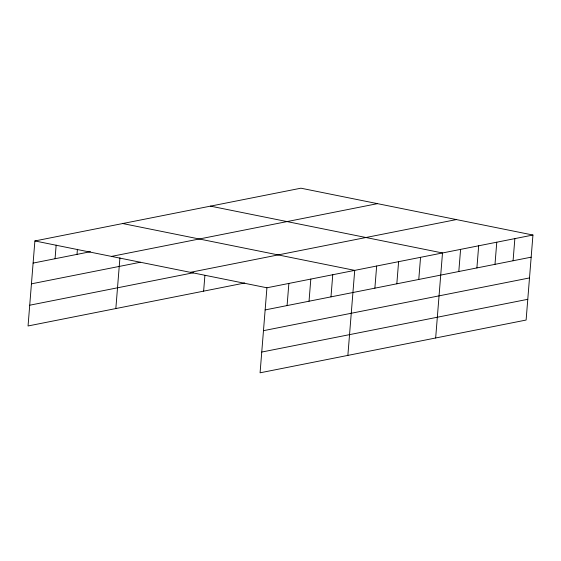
<?xml version="1.0" encoding="UTF-8"?>
<svg xmlns="http://www.w3.org/2000/svg" width="561" height="561" viewBox="0 0 561 561"><rect width="100%" height="100%" fill="white"/><g stroke="black" fill="none" stroke-linecap="round" stroke-linejoin="round"><path stroke-width="0.84" d="M532.95 235.031L266.924 287.786L260.08 372.806L526.113 320.05L532.95 235.031L300.92 188.194L34.887 240.95L28.05 325.969L244.743 282.996M55.055 258.733L56.156 245.108M77.004 254.378L77.418 249.273M115.839 308.557L119.928 257.78M203.629 291.152L204.884 275.591M287.085 305.57L288.866 283.431M309.034 301.215L310.815 279.076M330.983 296.867L332.764 274.729M347.869 355.394L354.713 270.374L122.684 223.537M374.874 288.165L376.655 266.026M396.823 283.81L398.605 261.671M418.772 279.462L420.554 257.324M435.659 337.988L442.503 252.969L210.473 206.132M458.807 271.517L460.588 249.379M476.899 267.934L478.68 245.795M494.991 264.343L496.773 242.205M513.077 260.76L514.858 238.621M33.106 263.088L90.51 251.7M111.464 256.405L377.49 203.65M31.437 283.838L140.334 262.246M190.347 272.33L456.381 219.575M29.719 305.212L193.482 272.744M265.143 309.924L531.169 257.169M263.467 330.674L529.5 277.926M261.749 352.049L527.782 299.301M34.887 240.95L266.924 287.786"/></g></svg>
